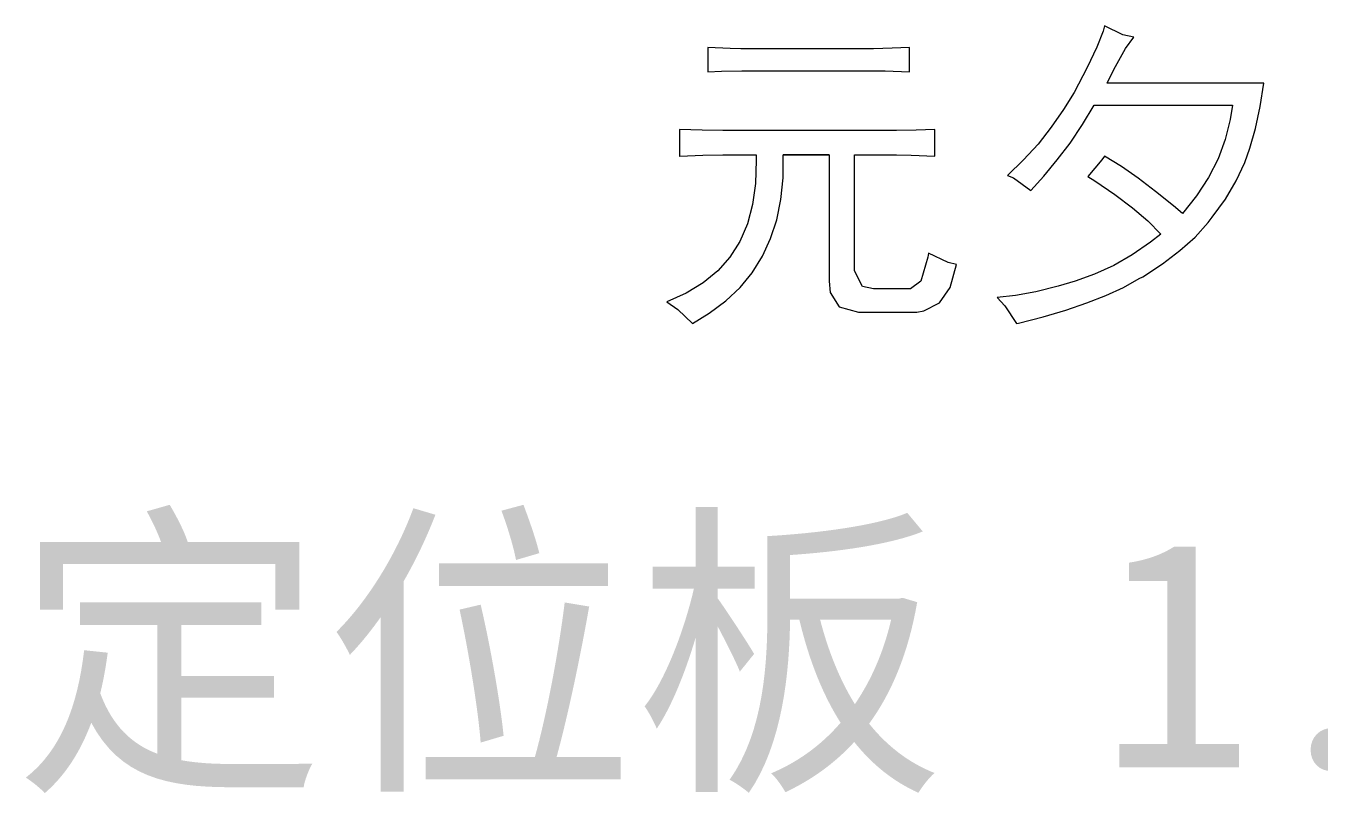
# Model space of a CAD drawing. Header units: millimetres. Extents: x 77 to 1027, y 56 to 253.
# Drawn here: x 821.7 to 879.7, y 218.5 to 252.9 of the extents above; entities that cross this region are included whole.
import ezdxf

# ---------------------------------------------------------------- set-up
doc = ezdxf.new("R2010")
doc.units = ezdxf.units.MM
doc.styles.get("Standard").update_dxf_attribs({"font": 'arial.ttf'})

msp = doc.modelspace()

# ---------------------------------------------------------------- linework, layer by layer
at = {"color": 7, "lineweight": 0}
for points in [[(870.097, 252.924), (870.031, 252.694), (869.751, 251.969), (869.323, 251.063), (868.73, 249.943)], [(874.923, 244.343), (875.516, 245.15), (875.994, 245.974), (876.389, 246.797), (876.62, 247.439), (876.867, 248.329), (877.081, 249.301), (877.246, 250.355), (870.212, 250.355), (870.509, 250.964), (871.036, 251.903), (871.415, 252.414), (870.921, 252.529), (870.097, 252.924)], [(853.791, 251.887), (853.313, 251.903), (852.308, 251.953)], [(852.308, 251.953), (852.308, 250.865), (852.918, 250.898), (853.84, 250.915), (859.737, 250.915)], [(861.351, 251.953), (860.577, 251.92), (859.737, 251.887), (853.791, 251.887)], [(859.737, 250.915), (860.264, 250.915), (861.351, 250.865), (861.351, 251.953)], [(868.73, 249.943), (868.252, 249.169), (867.709, 248.378), (867.116, 247.621), (866.457, 246.912), (865.749, 246.221), (866.012, 246.105), (866.786, 245.545), (867.379, 246.188), (867.972, 246.912), (868.549, 247.67), (869.109, 248.494), (869.636, 249.367), (875.829, 249.367)], [(875.829, 249.367), (875.73, 248.724), (875.5, 247.835), (875.187, 246.962), (874.758, 246.122), (874.215, 245.298), (873.589, 244.508)], [(852.984, 248.23), (852.984, 248.23), (852.061, 248.247), (851.04, 248.279)], [(851.04, 248.279), (851.04, 247.077), (851.057, 247.077), (852.078, 247.127), (852.984, 247.143), (854.483, 247.143)], [(862.488, 248.279), (861.648, 248.247), (860.775, 248.23), (852.984, 248.23)], [(860.775, 247.143), (861.433, 247.127), (862.488, 247.077), (862.488, 248.279)], [(854.483, 247.143), (854.483, 246.896), (854.45, 245.858), (854.318, 244.919), (854.087, 244.046), (853.741, 243.256), (853.297, 242.548), (852.753, 241.938), (852.094, 241.395), (851.337, 240.933), (850.464, 240.555), (850.958, 240.209), (851.617, 239.583), (852.374, 240.044), (853.116, 240.588), (853.758, 241.197), (854.301, 241.856), (854.763, 242.597), (855.125, 243.388), (855.405, 244.228), (855.586, 245.134), (855.685, 246.105), (855.685, 247.143), (857.744, 247.143)], [(855.685, 247.143), (857.744, 247.143), (857.744, 241.477), (857.793, 240.966)], [(855.685, 247.143), (857.744, 247.143), (857.744, 241.477), (857.793, 240.966)], [(857.744, 247.143), (855.685, 247.143), (855.685, 247.143)], [(855.685, 247.143), (857.744, 247.143)], [(859.737, 241.131), (859.243, 241.23), (858.88, 241.938), (858.88, 247.143)], [(859.737, 241.131), (859.243, 241.23), (858.88, 241.938), (858.88, 247.143)], [(858.88, 247.143), (860.775, 247.143)], [(870.097, 247.077), (869.982, 246.912), (869.356, 246.171), (869.669, 245.974), (870.558, 245.364), (871.349, 244.771), (872.041, 244.178), (872.617, 243.585), (872.156, 243.223), (871.332, 242.663), (870.509, 242.185), (869.652, 241.79), (868.779, 241.477), (868.022, 241.246), (867.017, 240.999), (866.111, 240.835), (865.288, 240.736), (865.634, 240.373), (866.144, 239.583), (866.243, 239.599), (867.346, 239.879), (868.368, 240.176), (869.307, 240.505), (870.163, 240.835), (870.954, 241.197), (871.645, 241.592), (871.81, 241.675), (872.7, 242.251), (873.474, 242.844), (874.165, 243.453), (874.742, 244.112), (874.923, 244.343)], [(873.589, 244.508), (873.194, 244.854), (872.387, 245.496), (871.612, 246.089), (870.855, 246.616), (870.097, 247.077)], [(857.793, 240.966), (858.205, 240.324), (859.062, 240.093), (861.68, 240.093), (861.993, 240.143), (862.702, 240.505), (863.179, 241.197), (863.459, 242.218), (863.08, 242.317), (862.208, 242.729)], [(862.208, 242.729), (862.175, 242.548), (861.862, 241.477), (861.4, 241.131), (859.737, 241.131)]]:
    msp.add_lwpolyline(points, dxfattribs=at)

# ---------------------------------------------------------------- texts
at = {"insert": (821.226, 229.864), "char_height": 10.19238, "width": 4090.93221, "attachment_point": 1}
msp.add_mtext('{\\fSimHei|b0|i0|c134|p49;定位板 1.5mm 填充图}', dxfattribs=at)

doc.saveas('drawing.dxf')
